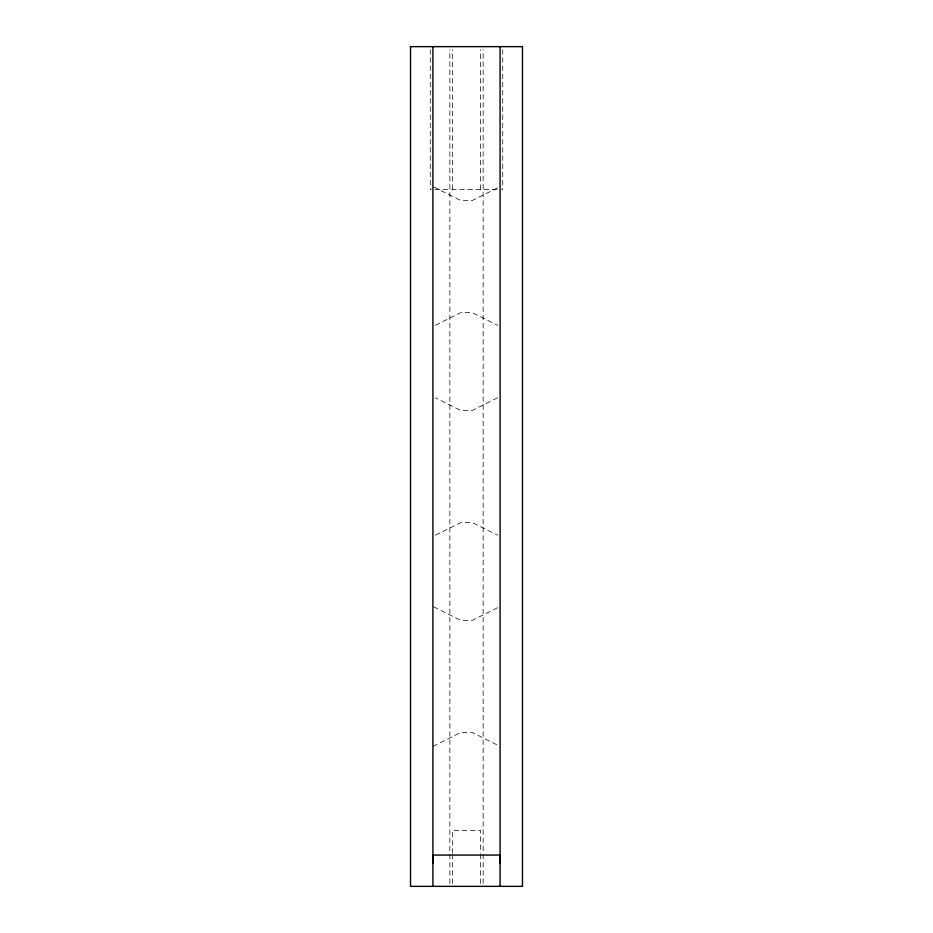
<?xml version="1.0" encoding="UTF-8"?>
<svg xmlns="http://www.w3.org/2000/svg" width="933" height="933" viewBox="0 0 933 933"><rect width="100%" height="100%" fill="white"/><g stroke="black" fill="none" stroke-linecap="round" stroke-linejoin="round"><path stroke-width="0.7" stroke-dasharray="4.67 3.5" d="M430.288 49.566L430.276 189.399L431.512 189.399M449.858 883.434L449.858 49.566M452.505 883.481L452.505 854.768M452.505 853.333L452.505 830.37L480.495 830.37L480.495 853.333M452.505 189.399L452.505 49.566M480.495 883.481L480.495 854.768M480.495 189.399L480.495 49.566M483.142 883.434L483.142 49.566M502.724 49.566L502.724 189.399L501.488 189.399M497.546 187.871L472.098 200.595L460.902 200.595L432.912 186.6M435.454 325.279L460.902 312.555L472.098 312.555L497.546 325.279M497.546 397.796L472.098 410.52L460.902 410.52L435.454 397.796M435.454 535.204L460.902 522.48L472.098 522.48L497.546 535.204M497.546 607.721L472.098 620.445L460.902 620.445L432.912 606.45M432.912 746.4L460.902 732.405L472.098 732.405L497.546 745.129M435.14 189.399L497.86 189.399"/><path stroke-width="1.4" d="M432.912 886.35L432.912 46.65M500.088 886.35L500.088 46.65M500.088 863.153L500.088 855.06L432.912 855.06L432.912 863.153M410.52 46.65L410.52 886.35L522.48 886.35L522.48 46.65L410.52 46.65"/></g></svg>
